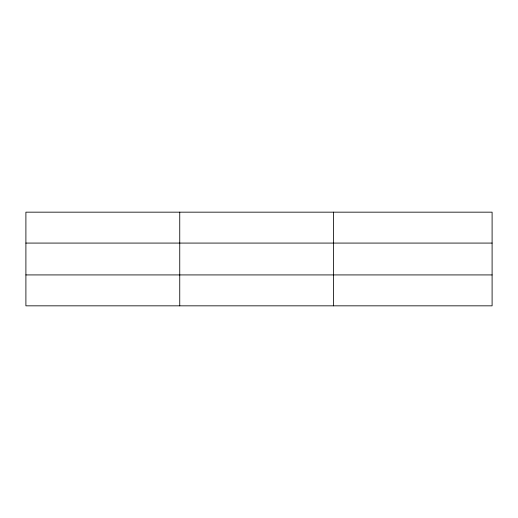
<?xml version="1.0" encoding="UTF-8"?>
<svg xmlns="http://www.w3.org/2000/svg" width="518" height="518" viewBox="0 0 518 518"><rect width="100%" height="100%" fill="white"/><g stroke="black" fill="none" stroke-linecap="round" stroke-linejoin="round"><path stroke-width="0.78" d="M179.746 212.166L179.746 305.834M333.592 212.166L333.592 305.834M492.1 274.922L492.1 305.834L25.9 305.834L25.9 212.166L492.1 212.166L492.1 274.922L25.9 274.922M25.9 243.078L492.1 243.078"/></g></svg>
